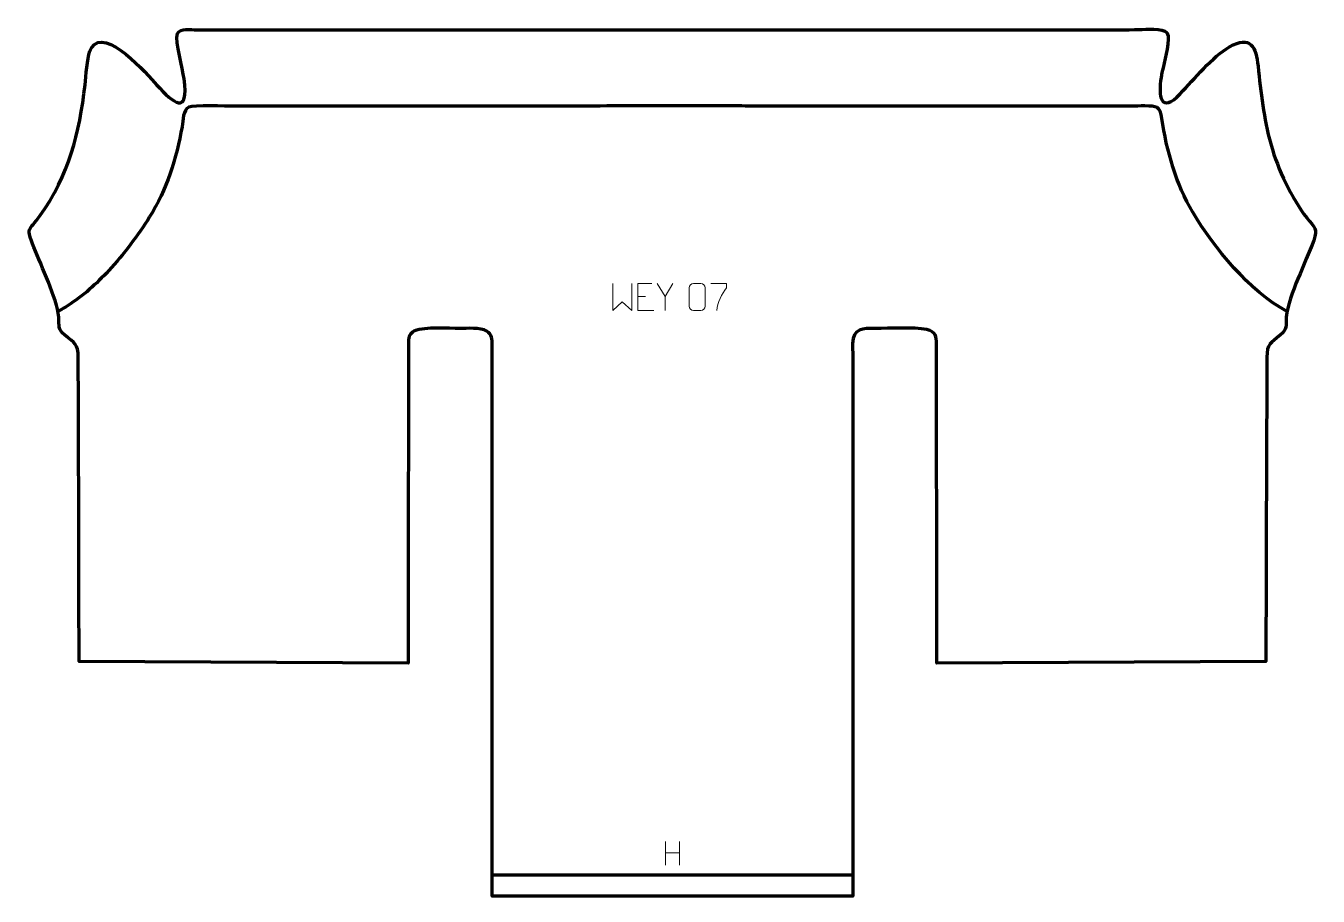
# Model space of a CAD drawing. Header units: millimetres. Extents: x 730 to 1937, y 134 to 947.
import ezdxf

# ---------------------------------------------------------------- set-up
doc = ezdxf.new("R2010")
doc.units = ezdxf.units.MM
doc.header["$MEASUREMENT"] = 0
doc.layers.add('layer 2', color=7, linetype='Continuous')
doc.layers.add('layer 3', color=7, linetype='Continuous')

msp = doc.modelspace()

# ---------------------------------------------------------------- linework, layer by layer
at = {"layer": 'layer 2', "color": 142, "lineweight": 158}
msp.add_open_spline([(1907.8836, 680.2544), (1873.7642, 698.1976), (1839.6895, 739.8644), (1820.1406, 772.7499), (1820.1406, 772.7499), (1804.7386, 798.6592), (1795.7459, 830.6082), (1791.2252, 860.2941), (1791.2252, 860.2941), (1789.5407, 872.1485), (1786.6302, 871.825), (1775.2863, 872.0409), (1775.2863, 872.0409), (1770.9979, 872.1124), (1766.7388, 871.9338), (1762.4553, 871.8704), (1762.4553, 871.8704), (1759.9566, 871.8713), (1757.458, 871.8734), (1754.9593, 871.8746), (1754.9593, 871.8746), (1688.3488, 871.9008), (1621.7384, 871.9271), (1555.128, 871.9533), (1555.128, 871.9533), (1546.8017, 871.9566), (1538.4753, 871.9598), (1530.149, 871.9631), (1530.149, 871.9631), (1488.5175, 871.9795), (1446.8859, 871.9958), (1405.2544, 872.0122), (1405.2544, 872.0122), (1396.9281, 872.0155), (1388.6018, 872.0187), (1380.2755, 872.022), (1380.2755, 872.022), (1371.9492, 872.0253), (1363.6229, 872.0286), (1355.2966, 872.0318), (1355.2966, 872.0318), (1348.2192, 872.0346), (1341.1419, 872.0374), (1334.0645, 872.0402), (1334.0645, 872.0402), (1326.1545, 872.0371), (1318.2446, 872.034), (1310.3345, 872.0309), (1310.3345, 872.0309), (1302.0082, 872.0276), (1293.6819, 872.0243), (1285.3556, 872.021), (1285.3556, 872.021), (1268.703, 872.0145), (1252.0504, 872.0079), (1235.3978, 872.0014), (1235.3978, 872.0014), (1202.0925, 871.9883), (1168.7873, 871.9752), (1135.4821, 871.9621), (1135.4821, 871.9621), (1127.1557, 871.9589), (1118.8294, 871.9556), (1110.5031, 871.9523), (1110.5031, 871.9523), (1048.4722, 871.9279), (986.4412, 871.9035), (924.4102, 871.879), (924.4102, 871.879), (917.5991, 871.9054), (886.1169, 872.8239), (882.1745, 871.0649), (882.1745, 871.0649), (876.799, 868.6666), (876.736, 858.1592), (875.8204, 852.6857), (875.8204, 852.6857), (870.8652, 823.6172), (861.2968, 793.4166), (845.5336, 768.336), (845.5336, 768.336), (834.646, 751.013), (821.2061, 733.2953), (807.3664, 718.2208), (807.3664, 718.2208), (795.7483, 705.7141), (783.2193, 694.5358), (768.8207, 685.3088), (768.8207, 685.3088), (766.3477, 683.7405), (763.8811, 682.2892), (761.3287, 680.8557), (761.3287, 680.8557), (761.3287, 680.8557), (760.2453, 680.2544), (760.2453, 680.2544)], degree=3, knots=[0, 0, 0, 0, 0.04, 0.04, 0.04, 0.04, 0.08, 0.08, 0.08, 0.08, 0.12, 0.12, 0.12, 0.12, 0.16, 0.16, 0.16, 0.16, 0.2, 0.2, 0.2, 0.2, 0.24, 0.24, 0.24, 0.24, 0.28, 0.28, 0.28, 0.28, 0.32, 0.32, 0.32, 0.32, 0.36, 0.36, 0.36, 0.36, 0.4, 0.4, 0.4, 0.4, 0.44, 0.44, 0.44, 0.44, 0.48, 0.48, 0.48, 0.48, 0.52, 0.52, 0.52, 0.52, 0.56, 0.56, 0.56, 0.56, 0.6, 0.6, 0.6, 0.6, 0.64, 0.64, 0.64, 0.64, 0.68, 0.68, 0.68, 0.68, 0.72, 0.72, 0.72, 0.72, 0.76, 0.76, 0.76, 0.76, 0.8, 0.8, 0.8, 0.8, 0.84, 0.84, 0.84, 0.84, 0.88, 0.88, 0.88, 0.88, 0.92, 0.92, 0.92, 0.92, 1, 1, 1, 1], dxfattribs=at)
at = {"layer": 'layer 2', "color": 142, "lineweight": 9}
for points, knots in [([(1278.3599, 705.9828), (1278.3599, 705.9828), (1278.3599, 681.035), (1278.3599, 681.035), (1278.3599, 681.035), (1278.3599, 681.035), (1287.1989, 689.0964), (1287.1989, 689.0964), (1287.1989, 689.0964), (1287.1989, 689.0964), (1296.0377, 681.0356), (1296.0377, 681.0356), (1296.0377, 681.0356), (1296.0377, 681.0356), (1296.0377, 705.9828), (1296.0377, 705.9828)], [0, 0, 0, 0, 0.2, 0.2, 0.2, 0.2, 0.4, 0.4, 0.4, 0.4, 0.6, 0.6, 0.6, 0.6, 1, 1, 1, 1]), ([(1314.6286, 705.9806), (1314.6286, 705.9806), (1301.7599, 705.9806), (1301.7599, 705.9806), (1301.7599, 705.9806), (1301.7599, 705.9806), (1301.7599, 681.0372), (1301.7599, 681.0372), (1301.7599, 681.0372), (1301.7599, 681.0372), (1316.6197, 681.0372), (1316.6197, 681.0372)], [0, 0, 0, 0, 0.25, 0.25, 0.25, 0.25, 0.5, 0.5, 0.5, 0.5, 1, 1, 1, 1]), ([(1334.5011, 705.9806), (1334.5011, 705.9806), (1327.1817, 694.0867), (1327.1817, 694.0867), (1327.1817, 694.0867), (1327.1817, 694.0867), (1327.1824, 681.0372), (1327.1824, 681.0372)], [0, 0, 0, 0, 0.333333333, 0.333333333, 0.333333333, 0.333333333, 1, 1, 1, 1]), ([(1353.5909, 706.0031), (1355.956, 706.0031), (1358.3216, 706.0031), (1360.6871, 706.0031), (1360.6871, 706.0031), (1362.6668, 706.0387), (1364.692, 704.545), (1364.7191, 702.1039), (1364.7191, 702.1039), (1364.7187, 696.3488), (1364.7187, 690.5934), (1364.7191, 684.8376), (1364.7191, 684.8376), (1364.577, 682.5109), (1362.8713, 681.0292), (1360.6871, 681.0184), (1360.6871, 681.0184), (1358.3157, 681.0188), (1355.9443, 681.0188), (1353.5732, 681.0184), (1353.5732, 681.0184), (1351.6155, 680.9128), (1349.61, 682.8), (1349.6213, 684.8202), (1349.6213, 684.8202), (1349.6217, 690.5984), (1349.6217, 696.3763), (1349.6213, 702.1538), (1349.6213, 702.1538), (1349.6257, 704.2949), (1351.402, 706.0166), (1353.5909, 706.0031)], [0, 0, 0, 0, 0.111111111, 0.111111111, 0.111111111, 0.111111111, 0.222222222, 0.222222222, 0.222222222, 0.222222222, 0.333333333, 0.333333333, 0.333333333, 0.333333333, 0.444444444, 0.444444444, 0.444444444, 0.444444444, 0.555555556, 0.555555556, 0.555555556, 0.555555556, 0.666666667, 0.666666667, 0.666666667, 0.666666667, 0.777777778, 0.777777778, 0.777777778, 0.777777778, 1, 1, 1, 1]), ([(1369.757, 705.9831), (1369.757, 705.9831), (1384.567, 705.9831), (1384.567, 705.9831), (1384.567, 705.9831), (1384.5667, 704.734), (1384.5667, 703.485), (1384.567, 702.2356), (1384.567, 702.2356), (1380.5743, 696.241), (1375.6611, 688.4106), (1375.6611, 681.0348)], [0, 0, 0, 0, 0.25, 0.25, 0.25, 0.25, 0.5, 0.5, 0.5, 0.5, 1, 1, 1, 1])]:
    msp.add_open_spline(points, degree=3, knots=knots, dxfattribs=at)
for points in [[(1327.1817, 694.0867), (1327.1817, 694.0867), (1319.8638, 705.9806), (1319.8638, 705.9806)], [(1301.7599, 694.1058), (1301.7599, 694.1058), (1308.9251, 694.1058), (1308.9251, 694.1058)], [(1327.5067, 184.7413), (1327.5067, 184.7413), (1327.5067, 162.5486), (1327.5067, 162.5486)], [(1340.6224, 184.7413), (1340.6224, 184.7413), (1340.6224, 162.391), (1340.6224, 162.391)], [(1327.5242, 174.0989), (1327.5242, 174.0989), (1340.6224, 174.0989), (1340.6224, 174.0989)]]:
    msp.add_open_spline(points, degree=3, dxfattribs=at)
at = {"layer": 'layer 2', "color": 142, "lineweight": 158}
msp.add_open_spline([(1165.6412, 153.5661), (1165.6412, 153.5661), (1502.4878, 153.5661), (1502.4878, 153.5661)], degree=3, dxfattribs=at)
at = {"layer": 'layer 3', "color": 242, "lineweight": 158}
msp.add_open_spline([(1732.7317, 943.2352), (1708.1535, 943.2352), (1683.5752, 943.2352), (1658.997, 943.2352), (1658.997, 943.2352), (1584.0126, 943.2352), (1509.0282, 943.2352), (1434.0437, 943.2352), (1434.0437, 943.2352), (1400.7174, 943.2352), (1367.3909, 943.2352), (1334.0645, 943.2352), (1334.0645, 943.2352), (1235.335, 943.2352), (1136.6055, 943.233), (1037.876, 943.233), (1037.876, 943.233), (988.2928, 943.2299), (938.7236, 942.9468), (889.139, 943.2374), (889.139, 943.2374), (884.0194, 943.2674), (874.0145, 944.9347), (871.4812, 939.6817), (871.4812, 939.6817), (869.3428, 931.9983), (876.394, 907.1327), (877.7597, 897.2692), (877.7597, 897.2692), (882.4909, 863.1012), (867.7838, 873.9398), (852.0519, 891.8868), (852.0519, 891.8868), (843.7779, 901.3258), (803.8082, 946.928), (791.4157, 926.5549), (791.4157, 926.5549), (791.4157, 926.5549), (790.3182, 924.4236), (790.3182, 924.4236), (790.3182, 924.4236), (790.3182, 924.4236), (789.7684, 923.1552), (789.7684, 923.1552), (789.7684, 923.1552), (787.0232, 916.1164), (786.2162, 900.1537), (785.2606, 891.9141), (785.2606, 891.9141), (779.8069, 845.8466), (770.4574, 807.7597), (742.9972, 769.4236), (742.9972, 769.4236), (732.4004, 754.7419), (729.8943, 759.0586), (737.4294, 739.9331), (737.4294, 739.9331), (744.6024, 721.7271), (758.5898, 693.2418), (760.7183, 674.6814), (760.7183, 674.6814), (761.2941, 665.8817), (759.3428, 663.9182), (766.1447, 658.0043), (766.1447, 658.0043), (775.5803, 650.1998), (778.7554, 649.9245), (778.8271, 637.1668), (778.8271, 637.1668), (779.3592, 542.4044), (779.3642, 447.6402), (779.6391, 352.8769), (779.6391, 352.8769), (779.6391, 352.8769), (1087.0034, 351.1575), (1087.0034, 351.1575), (1087.0034, 351.1575), (1087.1345, 440.1153), (1087.2654, 529.0732), (1087.3965, 618.031), (1087.3965, 618.031), (1087.4136, 629.619), (1087.1015, 642.1675), (1087.4795, 653.636), (1087.4795, 653.636), (1087.9751, 658.0554), (1089.6719, 660.3733), (1093.8233, 662.1621), (1093.8233, 662.1621), (1101.6771, 665.546), (1125.6242, 664.2307), (1135.153, 664.133), (1135.153, 664.133), (1142.4251, 664.0583), (1154.4101, 665.2673), (1160.5475, 661.719), (1160.5475, 661.719), (1165.8087, 658.1429), (1165.644, 654.3625), (1165.6427, 648.5189), (1165.6427, 648.5189), (1165.6041, 476.8683), (1165.6412, 305.2168), (1165.6412, 133.5661), (1165.6412, 133.5661), (1165.6412, 133.5661), (1334.0645, 133.566), (1334.0645, 133.566), (1334.0645, 133.566), (1334.0645, 133.566), (1502.4878, 133.5661), (1502.4878, 133.5661), (1502.4878, 133.5661), (1502.4878, 156.8981), (1502.4882, 180.23), (1502.4889, 203.562), (1502.4889, 203.562), (1502.4932, 352.3777), (1502.8808, 501.2955), (1502.3886, 650.0979), (1502.3886, 650.0979), (1502.343, 663.8732), (1512.3791, 664.3398), (1523.446, 664.1967), (1523.446, 664.1967), (1537.2446, 664.0181), (1559.1946, 665.6486), (1571.707, 662.9899), (1571.707, 662.9899), (1580.1461, 660.7999), (1580.679, 656.8787), (1580.6941, 649.18), (1580.6941, 649.18), (1580.8893, 549.8406), (1580.9792, 450.4975), (1581.1256, 351.1575), (1581.1256, 351.1575), (1581.1256, 351.1575), (1888.4899, 352.8769), (1888.4899, 352.8769), (1888.4899, 352.8769), (1888.5396, 369.9201), (1888.5892, 386.9633), (1888.6389, 404.0065), (1888.6389, 404.0065), (1888.6874, 420.634), (1888.7359, 437.2615), (1888.7845, 453.889), (1888.7845, 453.889), (1888.8571, 478.8303), (1888.9299, 503.7716), (1889.0026, 528.7128), (1889.0026, 528.7128), (1889.098, 560.7063), (1889.4215, 592.7642), (1889.2868, 624.7497), (1889.2868, 624.7497), (1889.2741, 627.7669), (1889.3944, 633.5333), (1889.3921, 637.1668), (1889.3921, 637.1668), (1889.4638, 649.9245), (1892.6389, 650.1998), (1902.0745, 658.0043), (1902.0745, 658.0043), (1908.8764, 663.9182), (1906.9251, 665.8817), (1907.5009, 674.6814), (1907.5009, 674.6814), (1910.2828, 696.7203), (1925.385, 724.6902), (1933.1734, 746.2425), (1933.1734, 746.2425), (1937.3416, 757.7772), (1934.0795, 758.0834), (1926.7968, 767.3974), (1926.7968, 767.3974), (1912.2516, 785.9996), (1899.7975, 812.8083), (1893.372, 835.5083), (1893.372, 835.5083), (1893.372, 835.5083), (1893.0599, 836.6109), (1893.0599, 836.6109), (1893.0599, 836.6109), (1886.4951, 860.138), (1883.6674, 884.8462), (1881.1732, 909.0904), (1881.1732, 909.0904), (1879.3531, 926.8546), (1874.1913, 938.7988), (1854.5567, 927.3066), (1854.5567, 927.3066), (1838.5988, 917.9664), (1821.4337, 897.2207), (1808.5287, 883.4786), (1808.5287, 883.4786), (1790.1493, 864.0846), (1787.75, 881.3877), (1790.5976, 898.6941), (1790.5976, 898.6941), (1792.5845, 910.7691), (1796.7046, 922.0099), (1797.2045, 934.3467), (1797.2045, 934.3467), (1797.2643, 936.5682), (1797.2582, 938.7314), (1795.9774, 940.6074), (1795.9774, 940.6074), (1792.0981, 944.8919), (1776.2666, 943.6001), (1770.31, 943.4833), (1770.31, 943.4833), (1757.7181, 943.2362), (1745.3181, 943.2352), (1732.7317, 943.2352)], degree=3, knots=[0, 0, 0, 0, 0.018181818, 0.018181818, 0.018181818, 0.018181818, 0.036363636, 0.036363636, 0.036363636, 0.036363636, 0.054545455, 0.054545455, 0.054545455, 0.054545455, 0.072727273, 0.072727273, 0.072727273, 0.072727273, 0.090909091, 0.090909091, 0.090909091, 0.090909091, 0.109090909, 0.109090909, 0.109090909, 0.109090909, 0.127272727, 0.127272727, 0.127272727, 0.127272727, 0.145454545, 0.145454545, 0.145454545, 0.145454545, 0.163636364, 0.163636364, 0.163636364, 0.163636364, 0.181818182, 0.181818182, 0.181818182, 0.181818182, 0.2, 0.2, 0.2, 0.2, 0.218181818, 0.218181818, 0.218181818, 0.218181818, 0.236363636, 0.236363636, 0.236363636, 0.236363636, 0.254545455, 0.254545455, 0.254545455, 0.254545455, 0.272727273, 0.272727273, 0.272727273, 0.272727273, 0.290909091, 0.290909091, 0.290909091, 0.290909091, 0.309090909, 0.309090909, 0.309090909, 0.309090909, 0.327272727, 0.327272727, 0.327272727, 0.327272727, 0.345454545, 0.345454545, 0.345454545, 0.345454545, 0.363636364, 0.363636364, 0.363636364, 0.363636364, 0.381818182, 0.381818182, 0.381818182, 0.381818182, 0.4, 0.4, 0.4, 0.4, 0.418181818, 0.418181818, 0.418181818, 0.418181818, 0.436363636, 0.436363636, 0.436363636, 0.436363636, 0.454545455, 0.454545455, 0.454545455, 0.454545455, 0.472727273, 0.472727273, 0.472727273, 0.472727273, 0.490909091, 0.490909091, 0.490909091, 0.490909091, 0.509090909, 0.509090909, 0.509090909, 0.509090909, 0.527272727, 0.527272727, 0.527272727, 0.527272727, 0.545454545, 0.545454545, 0.545454545, 0.545454545, 0.563636364, 0.563636364, 0.563636364, 0.563636364, 0.581818182, 0.581818182, 0.581818182, 0.581818182, 0.6, 0.6, 0.6, 0.6, 0.618181818, 0.618181818, 0.618181818, 0.618181818, 0.636363636, 0.636363636, 0.636363636, 0.636363636, 0.654545455, 0.654545455, 0.654545455, 0.654545455, 0.672727273, 0.672727273, 0.672727273, 0.672727273, 0.690909091, 0.690909091, 0.690909091, 0.690909091, 0.709090909, 0.709090909, 0.709090909, 0.709090909, 0.727272727, 0.727272727, 0.727272727, 0.727272727, 0.745454545, 0.745454545, 0.745454545, 0.745454545, 0.763636364, 0.763636364, 0.763636364, 0.763636364, 0.781818182, 0.781818182, 0.781818182, 0.781818182, 0.8, 0.8, 0.8, 0.8, 0.818181818, 0.818181818, 0.818181818, 0.818181818, 0.836363636, 0.836363636, 0.836363636, 0.836363636, 0.854545455, 0.854545455, 0.854545455, 0.854545455, 0.872727273, 0.872727273, 0.872727273, 0.872727273, 0.890909091, 0.890909091, 0.890909091, 0.890909091, 0.909090909, 0.909090909, 0.909090909, 0.909090909, 0.927272727, 0.927272727, 0.927272727, 0.927272727, 0.945454545, 0.945454545, 0.945454545, 0.945454545, 0.963636364, 0.963636364, 0.963636364, 0.963636364, 1, 1, 1, 1], dxfattribs=at)

doc.saveas('drawing.dxf')
